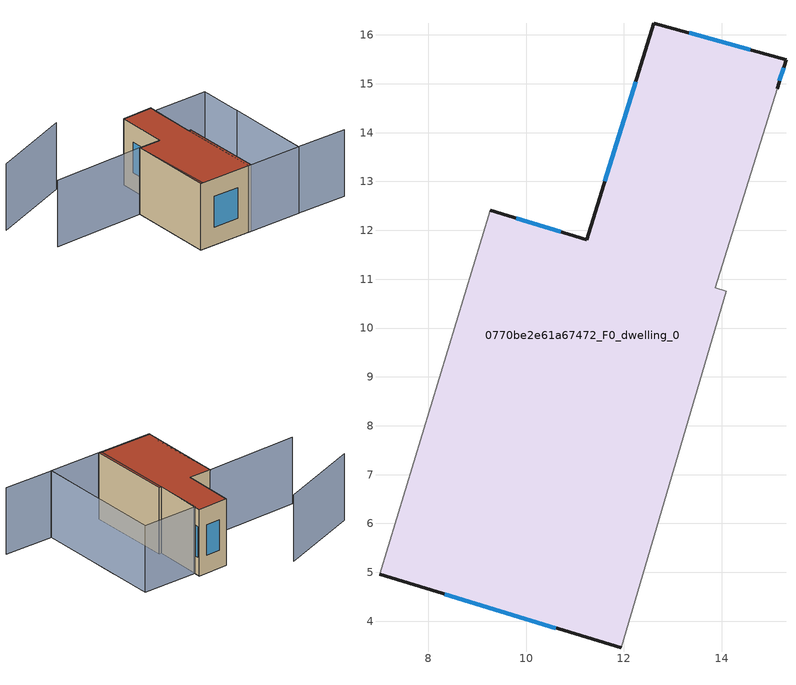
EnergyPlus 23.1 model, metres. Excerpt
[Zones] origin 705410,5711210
0770be2e61a67472_F0_dwelling_0
 floor ground (EU_floor_Construction): 11.94,3.45 14.09,10.76 13.87,10.83 15.13,14.9 15.32,15.49 12.61,16.24 11.24,11.81 9.27,12.41 7,4.96 z0
 wall outside (EU_wall_Construction): 11.94,3.45 7,4.96 / 9.27,12.41 11.24,11.81 12.61,16.24 15.32,15.49 15.13,14.9 z0:6
 wall adiabatic (EU_wall_Construction): 15.13,14.9 13.87,10.83 14.09,10.76 11.94,3.45 / 7,4.96 9.27,12.41 z0:6
 window (EU_Window_Construction): 10.61,3.86 8.33,4.55 / 9.8,12.25 10.7,11.97 / 11.61,13.01 12.24,15.05 / 13.34,16.04 14.59,15.7 / 15.27,15.33 15.18,15.06 z1.62:4.38
 roof outside (EU_roof_Construction): 15.32,15.49 15.13,14.9 13.87,10.83 14.09,10.76 11.94,3.45 7,4.96 9.27,12.41 11.24,11.81 12.61,16.24 z6
shading: 21.01,0.72 16.56,2.08 / 16.56,2.08 18.86,9.62 / 1.07,14.67 9.27,12.41 / 9.27,12.41 7.19,4.9 / 8.96,20.25 1.01,19.65 / 16.61,2.06 11.7,3.53 / 11.7,3.53 15.09,14.94 / 15.09,14.94 20,13.48 / 20,13.48 16.61,2.06 z0:6
[Building]
EU S2 Campaign: North Axis=0; Terrain=City; Solar Distribution=FullExterior
[Site:Location]
London: Latitude=51.5; Longitude=-0.5; Time Zone=0; Elevation=25
[SizingPeriod:WeatherFileDays]
AnnualSizingPeriod: Begin Month=1; Begin Day of Month=1; End Month=12; End Day of Month=31; Day of Week for Start Day=Monday; Use Weather File Daylight Saving Period=No; Use Weather File Rain and Snow Indicators=No
[MATERIAL]
EU_InternalMass_Material: Roughness=MediumRough; Thickness=0.1; Conductivity=1; Density=1800; Specific Heat=900; Thermal Absorptance=0.9; Solar Absorptance=0.7; Visible Absorptance=0.7
[MATERIAL:NOMASS] Roughness=MediumRough; Thermal Absorptance=0.9; Solar Absorptance=0.7; Visible Absorptance=0.7
Name | Thermal Resistance
EU_wall_NoMass | 0.555556
EU_roof_NoMass | 0.510204
EU_floor_NoMass | 1.68919
[WINDOWMATERIAL:SIMPLEGLAZINGSYSTEM]
EU_Window_SimpleGlazing: UFactor=3.96; Solar Heat Gain Coefficient=0.85; Visible Transmittance=0.85
[CONSTRUCTION]
EU_wall_Construction: EU_wall_NoMass
EU_roof_Construction: EU_roof_NoMass
EU_floor_Construction: EU_floor_NoMass
EU_InternalMass_Construction: EU_InternalMass_Material
EU_Window_Construction: EU_Window_SimpleGlazing
[ZONE]
0770be2e61a67472_F0_dwelling_0: Type=1; Multiplier=1; Ceiling Height=autocalculate; Volume=318.394; Floor Area=autocalculate; Part of Total Floor Area=Yes
[INTERNALMASS]
0770be2e61a67472_F0_dwelling_0_EU_InternalMass: Construction=EU_InternalMass_Construction; Zone or ZoneList=0770be2e61a67472_F0_dwelling_0; Surface Area=53.0649
[OTHEREQUIPMENT]
EU_Step8_InternalGain_0770be2e61a67472_F0_dwelling_0_f000: Fuel Type=Electricity; Zone or ZoneList or Space or SpaceList=0770be2e61a67472_F0_dwelling_0; Schedule=EU_Step8_GainSchedule_0770be2e61a67472_F0_dwelling_0_f000; Design Level Calculation Method=Watts/Area; Power per Zone Floor Area=1; Fraction Latent=0; Fraction Radiant=0; Fraction Lost=0; Carbon Dioxide Generation Rate=0; EndUse Subcategory=EU_Step8_InternalGains
[ZONEVENTILATION:DESIGNFLOWRATE]
EU_ConstantAir_0770be2e61a67472_F0_dwelling_0: Zone or ZoneList or Space or SpaceList=0770be2e61a67472_F0_dwelling_0; Schedule=EU_AlwaysOn; Design Flow Rate Calculation Method=AirChanges/Hour; Air Changes per Hour=0.48; Ventilation Type=Natural; Fan Pressure Rise=0; Fan Total Efficiency=1; Constant Term Coefficient=1; Temperature Term Coefficient=0; Velocity Term Coefficient=0; Velocity Squared Term Coefficient=0; Minimum Indoor Temperature=-100; Maximum Indoor Temperature=100; Delta Temperature=-100; Minimum Outdoor Temperature=-100; Maximum Outdoor Temperature=100; Maximum Wind Speed=40
[HVACTEMPLATE:THERMOSTAT]
EU_HeatOnly_0770be2e61a67472_F0_dwelling_0: Constant Heating Setpoint=20; Constant Cooling Setpoint=50
[HVACTEMPLATE:ZONE:IDEALLOADSAIRSYSTEM]
0770be2e61a67472_F0_dwelling_0: Template Thermostat=EU_HeatOnly_0770be2e61a67472_F0_dwelling_0; System Availability Schedule=EU_AlwaysOn; Maximum Heating Supply Air Temperature=50; Minimum Cooling Supply Air Temperature=13; Maximum Heating Supply Air Humidity Ratio=0.0156; Minimum Cooling Supply Air Humidity Ratio=0.0077; Heating Limit=NoLimit; Cooling Limit=NoLimit; Heating Availability Schedule=EU_AlwaysOn; Cooling Availability Schedule=EU_CoolingOff; Dehumidification Control Type=ConstantSensibleHeatRatio; Cooling Sensible Heat Ratio=0.7; Dehumidification Setpoint=60; Humidification Control Type=None; Humidification Setpoint=30; Outdoor Air Method=None; Outdoor Air Flow Rate per Person=0.00944; Outdoor Air Flow Rate per Zone Floor Area=0; Outdoor Air Flow Rate per Zone=0; Demand Controlled Ventilation Type=None; Outdoor Air Economizer Type=NoEconomizer; Heat Recovery Type=None; Sensible Heat Recovery Effectiveness=0.7; Latent Heat Recovery Effectiveness=0.65
[SIZING:ZONE]
0770be2e61a67472_F0_dwelling_0: Zone Cooling Design Supply Air Temperature Input Method=SupplyAirTemperature; Zone Cooling Design Supply Air Temperature=13; Zone Heating Design Supply Air Temperature Input Method=SupplyAirTemperature; Zone Heating Design Supply Air Temperature=50; Zone Cooling Design Supply Air Humidity Ratio=0.008; Zone Heating Design Supply Air Humidity Ratio=0.008; Cooling Design Air Flow Method=DesignDay; Cooling Design Air Flow Rate=0; Cooling Minimum Air Flow per Zone Floor Area=0.000762; Cooling Minimum Air Flow=0; Cooling Minimum Air Flow Fraction=0.2; Heating Design Air Flow Method=DesignDay; Heating Design Air Flow Rate=0; Heating Maximum Air Flow per Zone Floor Area=0.002032; Heating Maximum Air Flow=0.141576; Heating Maximum Air Flow Fraction=0.3; Account for Dedicated Outdoor Air System=No; Dedicated Outdoor Air System Control Strategy=NeutralSupplyAir; Dedicated Outdoor Air Low Setpoint Temperature for Design=autosize; Dedicated Outdoor Air High Setpoint Temperature for Design=autosize; Zone Load Sizing Method=Sensible Load Only No Latent Load; Zone Latent Cooling Design Supply Air Humidity Ratio Input Method=HumidityRatioDifference; Zone Cooling Design Supply Air Humidity Ratio Difference=0.005; Zone Latent Heating Design Supply Air Humidity Ratio Input Method=HumidityRatioDifference; Zone Humidification Design Supply Air Humidity Ratio Difference=0.005
[SCHEDULE:CONSTANT]
Name | Hourly Value
EU_AlwaysOn | 1
EU_CoolingOff | 0
[SCHEDULE:FILE]
EU_Step8_GainSchedule_0770be2e61a67472_F0_dwelling_0_f000: File=../../schedules/0770be2e61a67472/0770be2e61a67472_F0_dwelling_0_f000_gain.csv; Column Number=1; Rows to Skip at Top=0; Number of Hours of Data=8760; Column Separator=Comma; Interpolate to Timestep=No; Minutes per Item=60; Adjust Schedule for Daylight Savings=Yes
